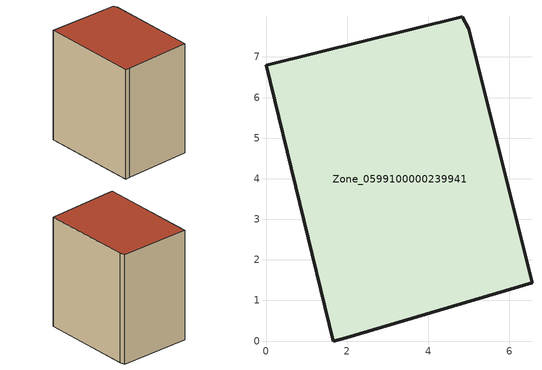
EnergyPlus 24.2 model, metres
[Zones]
Zone_0599100000239941
 floor ground (C_G): 6.55,1.43 1.98,0.08 1.66,0 0,6.79 4.84,7.99 5,7.7 z0
 wall outside (C_F): 1.98,0.08 6.55,1.43 5,7.7 4.84,7.99 0,6.79 1.66,0 1.98,0.08 z0:7.77
 roof outside (C_R): 5,7.7 4.84,7.99 0,6.79 1.66,0 1.98,0.08 6.55,1.43 z7.77
[BUILDING]
Pand.0599100000239941: North Axis=0; Terrain=City; Loads Convergence Tolerance Value=0.04; Temperature Convergence Tolerance Value=0.4; Solar Distribution=FullExterior; Maximum Number of Warmup Days=25; Minimum Number of Warmup Days=1
[Site:Location]
Rotterdam.The.Hague.AP_ZH_NLD Design_Conditions: Latitude=51.96; Longitude=4.45; Time Zone=1; Elevation=-4.5
[SITE:GROUNDTEMPERATURE:BUILDINGSURFACE]
18, 18, 18, 18, 18, 18, 18, 18, 18, 18, 18, 18
[MATERIAL] Thermal Absorptance=0.9; Solar Absorptance=0.7; Visible Absorptance=0.7
Name | Roughness | Thickness | Conductivity | Density | Specific Heat
G.TI.1946 | MediumSmooth | 0.15 | 1 | 540 | 1210
F.TI.1946 | Rough | 0.3 | 0.857143 | 1920 | 840
R.TI.1946 | MediumRough | 0.2 | 0.1 | 1500 | 1000
[CONSTRUCTION]
C_G: G.TI.1946
C_F: F.TI.1946
C_R: R.TI.1946
[ZONE]
Zone_0599100000239941: Type=1; Multiplier=1; Ceiling Height=Autocalculate; Volume=Autocalculate; Floor Area=autocalculate; Part of Total Floor Area=Yes
[ZONEINFILTRATION:DESIGNFLOWRATE]
Infil_Zone_0599100000239941: Zone or ZoneList or Space or SpaceList=Zone_0599100000239941; Schedule=AlwaysOn; Design Flow Rate Calculation Method=Flow/Area; Flow Rate per Floor Area=0.003; Constant Term Coefficient=1; Temperature Term Coefficient=0; Velocity Term Coefficient=0; Velocity Squared Term Coefficient=0
[HVACTEMPLATE:ZONE:IDEALLOADSAIRSYSTEM]
Zone_0599100000239941: Maximum Heating Supply Air Temperature=50; Minimum Cooling Supply Air Temperature=13; Maximum Heating Supply Air Humidity Ratio=0.0156; Minimum Cooling Supply Air Humidity Ratio=0.0077; Heating Limit=NoLimit; Cooling Limit=NoLimit; Dehumidification Control Type=ConstantSensibleHeatRatio; Cooling Sensible Heat Ratio=0.7; Dehumidification Setpoint=60; Humidification Control Type=None; Humidification Setpoint=30; Outdoor Air Method=None; Outdoor Air Flow Rate per Person=0.00944; Outdoor Air Flow Rate per Zone Floor Area=0; Outdoor Air Flow Rate per Zone=0; Demand Controlled Ventilation Type=None; Outdoor Air Economizer Type=NoEconomizer; Heat Recovery Type=None; Sensible Heat Recovery Effectiveness=0.7; Latent Heat Recovery Effectiveness=0.65
[ZONECONTROL:THERMOSTAT]
ThermostatControl_Zone_0599100000239941: Zone or ZoneList=Zone_0599100000239941; Control Type Schedule=DualSetpointControlType; Control 1=Thermostat_Zone_0599100000239941; Temperature Difference Between Cutout And Setpoint=0
[THERMOSTATSETPOINT:DUALSETPOINT]
Thermostat_Zone_0599100000239941: Heating Setpoint Temperature Schedule=HeatingSetpoint_Zone_0599100000239941; Cooling Setpoint Temperature Schedule=CoolingSetpoint_Zone_0599100000239941
[SCHEDULE:COMPACT]
HeatingSetpoint_Zone_0599100000239941: Through: 12/31, For: AllDays, Until: 24:00, 21
CoolingSetpoint_Zone_0599100000239941: Through: 12/31, For: AllDays, Until: 24:00, 24
DualSetpointControlType: Through: 12/31, For: AllDays, Until: 24:00, 4
AlwaysOn: Through: 12/31, For: AllDays, Until: 24:00, 1
